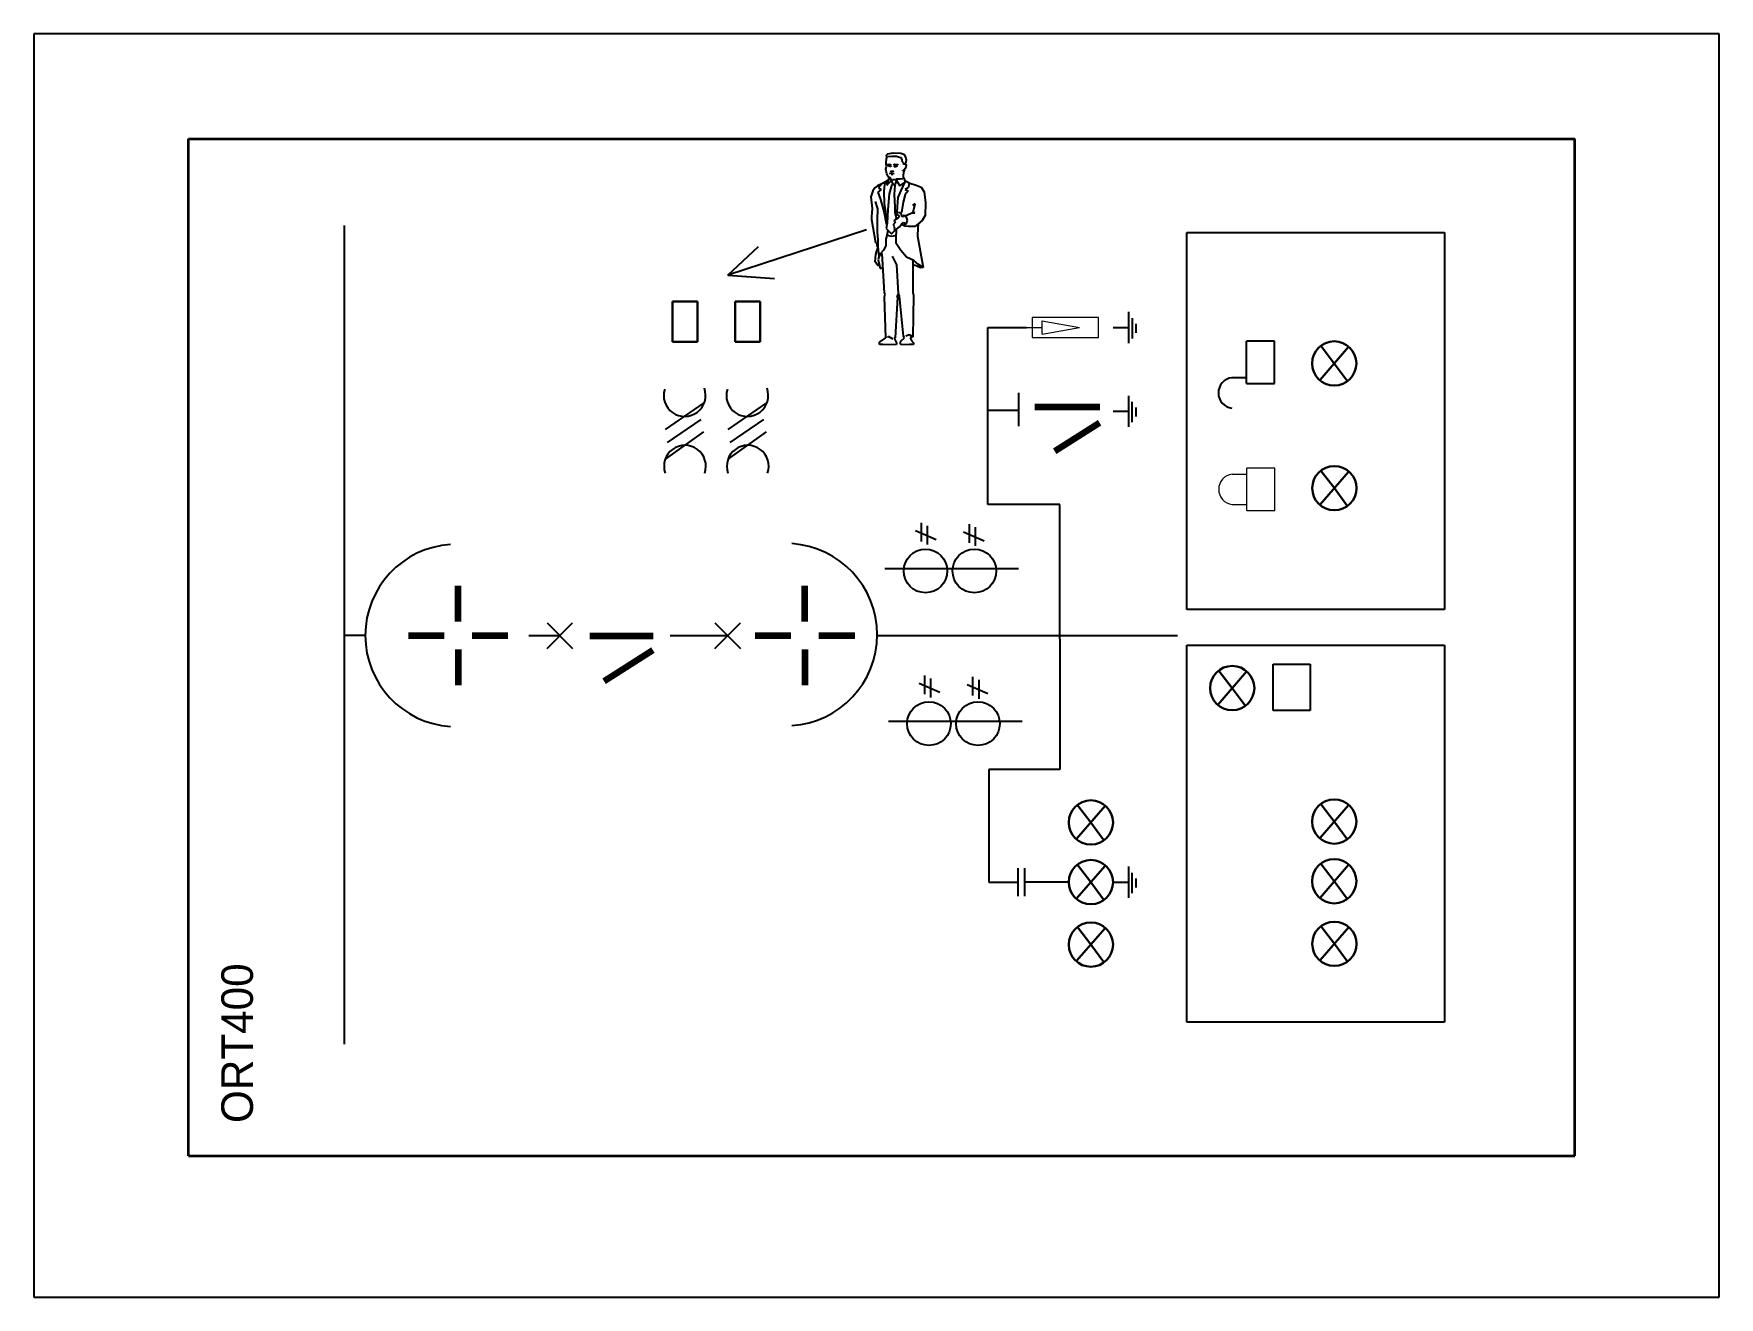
# Model space of a CAD drawing. Header units: millimetres. Extents: x 0 to 1600, y 0 to 1200.
import ezdxf

# ---------------------------------------------------------------- set-up
doc = ezdxf.new("R2010")
doc.units = ezdxf.units.MM
doc.layers.add('6-家具-143', color=143, linetype='Continuous')
doc.layers.add('TOPOVERLAY', color=2, linetype='Continuous')

msp = doc.modelspace()

# ---------------------------------------------------------------- linework, layer by layer
for p, q in [((1600, 1200), (0, 1200)), ((0, 1200), (0, 0)), ((1600, 0), (1600, 1200)), ((790.6, 1013.7), (659, 970.8)), ((659, 970.8), (688, 997.8)), ((659, 970.8), (703.2, 967.4)), ((0, 0), (1600, 0))]:
    msp.add_line(p, q)
at = {"color": 5, "lineweight": 35}
for p, q in [((146.9, 134.2), (146.9, 1100.2)), ((146.9, 1100.2), (1462.9, 1100.2)), ((1462.9, 134.2), (1462.9, 1100.2)), ((146.9, 134.2), (1462.9, 134.2))]:
    msp.add_line(p, q, dxfattribs=at)
at = {"color": 56}
for p, q in [((295, 240.3), (295, 1017.9)), ((1039.5, 906.1), (1039.5, 935.8)), ((1042.9, 910.6), (1042.9, 929.9)), ((905.6, 752.8), (905.6, 921)), ((905.6, 921), (942.3, 921)), ((1024.6, 921.1), (1039.4, 921.1)), ((1046.6, 916), (1046.6, 924.6)), ((935, 827.3), (935, 858.8)), ((1039.4, 826.5), (1039.4, 856.1)), ((1042.7, 831), (1042.7, 850.3)), ((935, 842.1), (905.6, 842.1)), ((1024.5, 841.5), (1039.3, 841.5)), ((1046.5, 836.4), (1046.5, 844.9)), ((974, 752.8), (905.6, 752.8)), ((974, 625.1), (974, 752.8)), ((487.3, 616.3), (511.5, 640.4)), ((487.3, 640.4), (511.5, 616.3)), ((646.6, 640.5), (670.9, 616.3)), ((646.6, 616.3), (670.9, 640.5)), ((314.7, 628.4), (295, 628.4)), ((470.1, 628.4), (499.4, 628.4)), ((604.2, 628.4), (658.8, 628.4)), ((800.6, 628.4), (1085.7, 628.4)), ((974, 625.1), (974, 501.2)), ((974, 501.2), (906.5, 501.2)), ((906.5, 501.2), (906.5, 394.2)), ((934.5, 380.9), (934.5, 407.5)), ((940.8, 380.9), (940.8, 407.5)), ((1039.4, 379.4), (1039.4, 409)), ((1042.7, 383.9), (1042.7, 403.2)), ((906.5, 394.2), (934.5, 394.2)), ((982.4, 394.3), (940.8, 394.3)), ((1024.5, 394.3), (1039.3, 394.3)), ((1046.5, 389.2), (1046.5, 397.8))]:
    msp.add_line(p, q, dxfattribs=at)
at = {"color": 252}
for p, q in [((1094.6, 653.1), (1094.6, 1011.1)), ((1094.6, 1011.1), (1339.2, 1011.1)), ((1339.2, 1011.1), (1339.2, 653.1)), ((636.2, 849.3), (599.4, 824.1)), ((695.7, 849.3), (658.9, 824.1)), ((601.7, 811.7), (633.5, 833.6)), ((661.2, 811.7), (693, 833.6)), ((599.8, 796), (636.1, 821.9)), ((659.3, 796), (695.6, 821.9)), ((837, 728.1), (856.6, 719.7)), ((842.7, 717.7), (842.7, 735.5)), ((848.3, 714.8), (848.3, 732.5)), ((882.6, 726.9), (902.2, 718.4)), ((888.3, 716.4), (888.3, 734.2)), ((893.9, 713.5), (893.9, 731.3)), ((808, 692.1), (934.9, 692.1)), ((1339.2, 653.1), (1094.6, 653.1)), ((1094.6, 261.3), (1094.6, 619.2)), ((1094.6, 619.2), (1339.2, 619.2)), ((1339.2, 619.2), (1339.2, 261.3)), ((1176.4, 557.2), (1176.4, 601.3)), ((1176.4, 601.3), (1211.7, 601.3)), ((1211.7, 601.3), (1211.7, 557.2)), ((840.4, 583.1), (860, 574.7)), ((846, 572.7), (846, 590.4)), ((851.7, 569.7), (851.7, 587.5)), ((886, 581.9), (905.6, 573.4)), ((891.6, 571.4), (891.6, 589.2)), ((897.3, 568.5), (897.3, 586.3)), ((811.4, 547.1), (938.3, 547.1)), ((1211.7, 557.2), (1176.4, 557.2)), ((1339.2, 261.3), (1094.6, 261.3))]:
    msp.add_line(p, q, dxfattribs=at)
at = {"color": 250, "lineweight": 30}
for p, q in [((606.3, 907.5), (606.3, 945.8)), ((606.3, 945.8), (630.2, 945.8)), ((630.2, 945.8), (630.2, 907.5)), ((630.2, 907.5), (606.3, 907.5)), ((1234.6, 768.4), (1222, 784.7)), ((1221.1, 752.8), (1248.1, 783.9)), ((1234.6, 768.4), (1246.8, 751.7)), ((1124.2, 563), (1151.2, 594.2)), ((1137.7, 578.6), (1125.1, 594.9)), ((1137.7, 578.6), (1149.9, 562)), ((990, 435.4), (1017, 466.6)), ((1003.5, 451), (990.9, 467.4)), ((1221, 436.2), (1248, 467.3)), ((1234.5, 451.8), (1222, 468.1)), ((1003.5, 451), (1015.6, 434.4)), ((1234.5, 451.8), (1246.7, 435.1)), ((990, 378.8), (1017, 409.9)), ((1003.5, 394.3), (990.9, 410.7)), ((1221, 379.5), (1248, 410.7)), ((1234.5, 395.1), (1222, 411.4)), ((1003.5, 394.3), (1015.6, 377.7)), ((1234.5, 395.1), (1246.7, 378.5)), ((1234.6, 335.7), (1222, 352)), ((990, 319.4), (1017, 350.5)), ((1003.5, 334.9), (991, 351.3)), ((1221.1, 320.1), (1248.1, 351.3)), ((1003.5, 334.9), (1015.7, 318.3)), ((1234.6, 335.7), (1246.8, 319.1))]:
    msp.add_line(p, q, dxfattribs=at)
at = {"color": 1, "lineweight": 30}
for p, q in [((665.9, 907.5), (665.9, 945.8)), ((665.9, 945.8), (689.7, 945.8)), ((689.7, 945.8), (689.7, 907.5)), ((689.7, 907.5), (665.9, 907.5)), ((1221, 871.3), (1248, 902.5)), ((1234.5, 886.9), (1222, 903.2)), ((1234.5, 886.9), (1246.7, 870.3)), ((950.3, 845.6), (1012, 845.6))]:
    msp.add_line(p, q, dxfattribs=at)
at = {"color": 56, "lineweight": 20}
for p, q in [((1010.8, 930.6), (947.7, 930.6)), ((947.7, 930.6), (947.7, 911.4)), ((1010.8, 911.4), (1010.8, 930.6)), ((942.3, 921), (957.1, 921)), ((957.1, 914.6), (957.1, 927.3)), ((957.1, 927.3), (992.8, 921)), ((957.1, 914.6), (992.8, 921)), ((947.7, 911.4), (1010.8, 911.4))]:
    msp.add_line(p, q, dxfattribs=at)
at = {"color": 88}
for p, q in [((1151.2, 867.7), (1151.2, 907.9)), ((1177.9, 907.9), (1151.2, 907.9)), ((1177.9, 867.7), (1177.9, 907.9)), ((1137.4, 873.4), (1151.2, 873.4)), ((1151.2, 867.7), (1177.9, 867.7))]:
    msp.add_line(p, q, dxfattribs=at)
at = {"color": 250, "lineweight": 100}
for p, q in [((950.3, 845.6), (1012, 845.6)), ((355.7, 628.4), (389.6, 628.4)), ((369.4, 628.4), (389.6, 628.4)), ((416.2, 628.4), (439.3, 628.4)), ((416.2, 628.4), (450.1, 628.4)), ((527.9, 628.3), (588, 628.3)), ((527.9, 628.3), (588, 628.3)), ((684.9, 628.4), (718.8, 628.4)), ((698.6, 628.4), (718.8, 628.4)), ((745.4, 628.4), (779.3, 628.4)), ((745.4, 628.4), (768.5, 628.4))]:
    msp.add_line(p, q, dxfattribs=at)
at = {"color": 3, "lineweight": 30}
msp.add_line((969.3, 803.5), (1011.7, 830.5), dxfattribs=at)
at = {"color": 3, "lineweight": 100}
msp.add_line((969.3, 803.5), (1011.7, 830.5), dxfattribs=at)
at = {"color": 18, "lineweight": 0}
for p, q in [((1151.5, 747.3), (1151.5, 787.4)), ((1178.2, 787.4), (1151.5, 787.4)), ((1178.2, 747.3), (1178.2, 787.4)), ((1137.7, 781.7), (1151.5, 781.7)), ((1137.7, 753), (1151.5, 753)), ((1151.5, 747.3), (1178.2, 747.3))]:
    msp.add_line(p, q, dxfattribs=at)
at = {"color": 1, "lineweight": 30}
msp.add_circle((1234.5, 886.9), 21, dxfattribs=at)
at = {"color": 250, "lineweight": 30}
for centre in [(1234.6, 768.4), (1137.7, 578.6), (1003.5, 451), (1234.5, 451.8), (1234.5, 395.1), (1003.5, 394.3), (1003.5, 334.9), (1234.6, 335.7)]:
    msp.add_circle(centre, 21, dxfattribs=at)
at = {"color": 252}
for centre in [(846.5, 689.8), (892.9, 689.8), (849.8, 544.8), (896.3, 544.8)]:
    msp.add_circle(centre, 20.7, dxfattribs=at)
at = {"color": 88}
msp.add_arc((1139, 858.9), 14.5, 96.3558, 263.6442, dxfattribs=at)
at = {"color": 252}
for centre, start, end in [((617.9, 856.4), 162.0487, 20.1121), ((677.4, 856.4), 162.0487, 20.1121), ((618.2, 789.2), 340.9683, 199.0317), ((677.8, 789.2), 340.9683, 199.0317)]:
    msp.add_arc(centre, 19.9, start, end, dxfattribs=at)
at = {"color": 18, "lineweight": 0}
msp.add_arc((1139.3, 767.3), 14.5, 96.3558, 263.6442, dxfattribs=at)
at = {"color": 56}
for centre, start, end in [((401.3, 628.5), 93.7682, 266.2318), ((714, 629.3), 273.7682, 86.2318)]:
    msp.add_arc(centre, 86.6, start, end, dxfattribs=at)
at = {"layer": '6-家具-143', "color": 143}
for p, q in [((808.9, 1071.3), (809.6, 1074.2)), ((809.1, 1078.3), (809.8, 1082.6)), ((809.1, 1075.5), (809.1, 1078.3)), ((809.6, 1074.2), (809.1, 1075.5)), ((809.6, 1084.7), (810.9, 1086)), ((809.8, 1082.6), (809.6, 1084.7)), ((809.7, 1075.7), (811.9, 1076.2)), ((810, 1082.8), (810.6, 1083.5)), ((810.4, 1074.9), (812.5, 1075)), ((810.6, 1083.5), (814.5, 1083.7)), ((810.9, 1086), (815.9, 1086.9)), ((812.6, 1074), (810.9, 1074.4)), ((811.6, 1074.6), (812.2, 1074.8)), ((811.9, 1076.2), (814, 1075.4)), ((812.2, 1074.8), (812.7, 1074.1)), ((812.5, 1075), (814, 1074.4)), ((813.7, 1073.9), (812.6, 1074)), ((814, 1074.4), (813.7, 1073.9)), ((814.5, 1083.7), (818.9, 1083.6)), ((815.9, 1086.9), (823.1, 1086.5)), ((816.1, 1075.3), (817.3, 1076.2)), ((817, 1074.9), (816.3, 1074.4)), ((816.3, 1074.4), (816.7, 1073.9)), ((816.7, 1073.9), (818, 1073.8)), ((818.6, 1075.1), (817, 1074.9)), ((817, 1074), (817.5, 1074.5)), ((817.3, 1076.2), (820.2, 1075.9)), ((817.5, 1074.5), (818.3, 1074.2)), ((818, 1073.8), (819.8, 1074.4)), ((819.8, 1075), (818.6, 1075.1)), ((818.9, 1083.6), (821, 1083.2)), ((820.2, 1075.9), (820.7, 1075.2)), ((821, 1083.2), (823, 1082.4)), ((823, 1082.4), (824, 1080.3)), ((823.1, 1086.5), (825.9, 1085.7)), ((824, 1080.3), (824.4, 1078.3)), ((824.4, 1078.3), (825.4, 1077.4)), ((825.4, 1077.4), (825.4, 1076.6)), ((825.4, 1076.6), (825.8, 1076.4)), ((825.8, 1075.6), (826.3, 1076.3)), ((825.9, 1085.7), (827.4, 1083.1)), ((826.3, 1076.3), (827.1, 1076.6)), ((827.8, 1078), (827.1, 1076.7)), ((827.1, 1076.6), (827.8, 1075.9)), ((827.9, 1073.2), (827.3, 1071.9)), ((827.4, 1083.1), (828.2, 1080.3)), ((828.2, 1080.3), (827.8, 1078)), ((827.8, 1075.9), (828.2, 1075)), ((828.2, 1075), (827.9, 1073.2)), ((805.8, 1057.6), (801, 1055.6)), ((804.9, 1057.2), (801.9, 1053.7)), ((810.8, 1060.6), (805.8, 1057.6)), ((807.6, 1056.7), (806.9, 1050.1)), ((809.9, 1059.4), (807.6, 1056.7)), ((809.9, 1066.9), (808.9, 1071.3)), ((811.1, 1064.5), (809.9, 1066.9)), ((811.3, 1062.2), (809.9, 1056.3)), ((809.9, 1056.3), (813.6, 1060.1)), ((812.2, 1063.3), (811.1, 1064.5)), ((812, 1062.6), (811.3, 1062.2)), ((812.8, 1062.6), (812, 1062.6)), ((814.7, 1056.9), (812, 1048)), ((812.2, 1062.3), (812.1, 1062)), ((812.1, 1062), (814.2, 1061.7)), ((813.1, 1063.1), (812.2, 1063.3)), ((812.4, 1067.1), (814, 1067.6)), ((813.1, 1069.7), (813.4, 1069.3)), ((813.8, 1062.1), (813.1, 1063.1)), ((813.4, 1069.3), (815.4, 1069.4)), ((813.6, 1060.1), (815.2, 1061.6)), ((813.8, 1066.5), (815.4, 1066.4)), ((814, 1067.6), (814.9, 1067.5)), ((814.1, 1060.1), (815.5, 1057)), ((814.9, 1067.5), (816.8, 1067.2)), ((815.2, 1061.6), (818.3, 1061.5)), ((815.4, 1069.4), (816.5, 1069.8)), ((815.5, 1057), (816.2, 1056.5)), ((816.2, 1056.5), (817.9, 1057.1)), ((817.5, 1056.2), (816.8, 1047.3)), ((817.9, 1057.1), (819, 1059.8)), ((818.3, 1061.5), (822.3, 1055.6)), ((822.4, 1061.8), (818.8, 1061.8)), ((822.3, 1055.6), (825.4, 1057.7)), ((825.4, 1062.3), (822.4, 1061.8)), ((827, 1059.2), (823.1, 1051.2)), ((825.1, 1069.7), (824.9, 1070.2)), ((825.6, 1069.9), (825.1, 1069.7)), ((825.1, 1062.8), (825.4, 1062.3)), ((825.4, 1064.9), (825.2, 1062.8)), ((825.7, 1068.6), (825.4, 1064.9)), ((825.4, 1057.7), (827.3, 1058.9)), ((826.5, 1062.9), (825.5, 1062.8)), ((826.3, 1070.8), (825.6, 1069.9)), ((826.7, 1071), (825.7, 1068.6)), ((827.3, 1071.9), (826.3, 1070.8)), ((826.8, 1060.8), (826.5, 1062.9)), ((827.3, 1058.9), (826.8, 1060.8)), ((827.5, 1060.3), (831.6, 1058.1)), ((830.9, 1057.4), (830.2, 1053.5)), ((831.6, 1058.1), (837.5, 1056)), ((837.5, 1056), (842.3, 1054.4)), ((796.4, 1050.8), (794.6, 1045.1)), ((794.6, 1045.1), (795.8, 1034.1)), ((798.5, 1053.7), (796.4, 1050.8)), ((801, 1055.6), (798.5, 1053.7)), ((801.2, 1033.7), (799, 1040.5)), ((804.4, 1051.9), (801.2, 1049.6)), ((801.2, 1049.6), (803.7, 1042.6)), ((801.9, 1053.7), (804.4, 1051.9)), ((803.7, 1042.6), (807.2, 1030)), ((806.9, 1050.1), (807.4, 1038.9)), ((812, 1048), (810.8, 1033.2)), ((816.8, 1047.3), (817.3, 1035.6)), ((820.2, 1044.4), (819.5, 1035.5)), ((823.1, 1051.2), (820.2, 1044.4)), ((825.4, 1040.1), (823.8, 1030.3)), ((827.2, 1047.4), (825.4, 1040.1)), ((830.2, 1053.5), (827.2, 1051.9)), ((827.2, 1051.9), (830, 1050.8)), ((830, 1050.8), (827.2, 1047.4)), ((842.3, 1054.4), (845.2, 1049.9)), ((845.2, 1049.9), (846.6, 1039.4)), ((795.8, 1034.1), (795.1, 1026.2)), ((795.1, 1026.2), (795.3, 1023.7)), ((800.8, 1023.2), (801.2, 1033.7)), ((807.2, 1030), (809.2, 1020.2)), ((807.4, 1038.9), (809.7, 1023)), ((810.8, 1033.2), (810.1, 1020.2)), ((820.2, 1024.8), (817, 1022.8)), ((817.3, 1035.6), (817.5, 1030.4)), ((817.5, 1030.4), (818.7, 1025)), ((819.6, 1030.2), (819, 1029.3)), ((819, 1029.3), (819.4, 1028.3)), ((819.5, 1035.5), (819.2, 1030.7)), ((819.4, 1028.3), (820.9, 1027.6)), ((821.4, 1029.8), (819.6, 1030.2)), ((821.8, 1026.5), (820.2, 1024.8)), ((820.9, 1027.6), (821.8, 1026.5)), ((822.6, 1029.8), (821.4, 1029.8)), ((823.8, 1028.4), (822.6, 1029.8)), ((824.8, 1026.2), (823.8, 1028.4)), ((825.7, 1026.1), (824.8, 1026.2)), ((825.2, 1027.3), (828.8, 1027.8)), ((826.5, 1027.1), (825.2, 1027.3)), ((828.6, 1025.9), (826.5, 1027.1)), ((829.3, 1023), (828.6, 1025.9)), ((828.8, 1027.8), (833.6, 1030)), ((833.6, 1030), (836.4, 1030)), ((836.6, 1038.5), (834.1, 1036.9)), ((834.8, 1030.5), (836.6, 1038.5)), ((836.4, 1030), (834.8, 1030.5)), ((846.2, 1027.3), (843.2, 1022.5)), ((846.6, 1039.4), (846.2, 1027.3)), ((795.3, 1023.7), (799.2, 1001.6)), ((800.8, 1017.1), (800.8, 1023.2)), ((800.8, 1011.4), (800.8, 1017.1)), ((801.5, 1004.5), (800.8, 1011.4)), ((809.7, 1008.4), (808.8, 1005)), ((810.1, 1020.2), (809.2, 1015)), ((809.2, 1020.2), (809.7, 1018)), ((809.2, 1015), (814.2, 1009.8)), ((810.8, 1013.2), (809.7, 1008.4)), ((810.1, 1008.6), (813.8, 1007.7)), ((813.8, 1007.7), (818.3, 1008.4)), ((814.2, 1009.8), (817.9, 1013.6)), ((818, 1021.1), (816.1, 1019.2)), ((816.1, 1019.2), (816.2, 1018.4)), ((816.2, 1018.4), (816.8, 1017.9)), ((816.8, 1017.9), (816.2, 1016.9)), ((816.2, 1016.9), (817, 1016.1)), ((817, 1022.8), (816.7, 1021.4)), ((816.7, 1021.4), (818, 1021.1)), ((817, 1016.1), (816.7, 1014.7)), ((816.7, 1014.7), (817.4, 1013.8)), ((817.4, 1013.8), (819, 1014.3)), ((818.6, 1006.8), (819, 1013.4)), ((819, 1014.3), (821.9, 1016.6)), ((821.9, 1016.6), (823.6, 1019.2)), ((823.6, 1019.2), (825.7, 1020.6)), ((827, 1017.1), (824.5, 1018.4)), ((825.7, 1020.6), (827.7, 1020.1)), ((826.3, 1018.7), (828.4, 1019.8)), ((830.4, 1016.8), (827, 1017.1)), ((828.4, 1019.8), (829.3, 1023)), ((836.4, 1016.8), (830.4, 1016.8)), ((839.3, 1019.1), (836.4, 1016.8)), ((839.3, 1015.7), (838.9, 1007.7)), ((843.2, 1022.5), (839.3, 1019.1)), ((839.5, 1018.7), (839.3, 1015.7)), ((799.2, 1001.6), (800.1, 1001.1)), ((800, 993.7), (799.2, 990.2)), ((801.4, 996.9), (800, 993.7)), ((800.1, 1001.1), (800.6, 997.2)), ((800.6, 997.2), (801.2, 997.2)), ((801.2, 997.2), (801.9, 997.2)), ((801.5, 997.5), (801.5, 1004.5)), ((802.4, 988.6), (801.5, 997.5)), ((806.5, 994.3), (804, 991.5)), ((808.8, 998.6), (806.5, 994.3)), ((808.8, 1005), (808.8, 998.6)), ((818.8, 1000.7), (818.6, 1006.8)), ((823.1, 994), (818.8, 1000.7)), ((828.6, 987.7), (823.1, 994)), ((838.9, 1007.7), (844.3, 977.9)), ((799.2, 990.2), (798.3, 983.4)), ((798.3, 983.4), (799.1, 983.2)), ((799.1, 983.2), (799.6, 981.7)), ((799.6, 981.7), (800.5, 981.6)), ((800.5, 981.6), (800.7, 980.6)), ((800.7, 980.6), (802.4, 980)), ((802.1, 988.1), (801.7, 985.2)), ((801.7, 985.2), (802.8, 979.9)), ((804, 991.5), (802.1, 988.1)), ((802.8, 979.9), (803.5, 977)), ((803.5, 977), (806, 977.9)), ((807.7, 953.9), (805.3, 991.2)), ((819.4, 980.6), (815.2, 988.6)), ((821, 953.4), (819.4, 980.6)), ((835.4, 984.7), (828.6, 987.7)), ((834.4, 985.4), (834.4, 954.5)), ((837.7, 979.7), (834.5, 980.4)), ((840, 980.8), (835.4, 984.7)), ((841.8, 977.6), (837.7, 979.7)), ((843.4, 978.6), (840, 980.8)), ((844.3, 977.9), (841.8, 977.6)), ((808.2, 952.6), (807.7, 953.9)), ((807.7, 950.2), (808.2, 952.6)), ((809, 911.1), (807.7, 950.2)), ((820, 949.9), (817.8, 911.1)), ((820.5, 952.9), (819.4, 950.2)), ((819.4, 950.2), (820, 949.9)), ((821.8, 950.7), (821, 953.4)), ((825.6, 912.7), (821.8, 950.7)), ((834.4, 954.5), (835.2, 951.5)), ((835.2, 951.5), (834.6, 912.1)), ((810.6, 911.6), (811.2, 912.9)), ((811.2, 912.9), (814.9, 910.5)), ((826.6, 911.3), (825.6, 912.7)), ((827.7, 913.2), (830.9, 914.3)), ((830.9, 914.3), (833.6, 912.7)), ((834.6, 912.1), (832, 911.3)), ((802.9, 907.1), (809, 911.1)), ((802.9, 904.7), (802.9, 907.1)), ((806.1, 904.7), (802.9, 904.7)), ((811.2, 904.4), (806.1, 904.7)), ((818.9, 904.9), (811.2, 904.4)), ((814.9, 910.5), (815.4, 910.5)), ((817.8, 911.1), (816.8, 910.8)), ((816.8, 910.8), (818.9, 906.5)), ((818.9, 906.5), (818.9, 904.9)), ((822.4, 906.5), (823.4, 908.4)), ((823.4, 904.4), (822.4, 906.5)), ((823.4, 908.4), (826.6, 911.3)), ((831.2, 904.7), (823.4, 904.4)), ((835.2, 904.9), (831.2, 904.7)), ((832, 911.3), (833.6, 908.1)), ((833.6, 908.1), (835.2, 906.5)), ((835.2, 906.5), (835.2, 904.9))]:
    msp.add_line(p, q, dxfattribs=at)
at = {"layer": 'TOPOVERLAY', "color": 250, "linetype": 'Continuous', "lineweight": 100}
for p, q in [((402.9, 641.7), (402.9, 675.6)), ((732.1, 641.7), (732.1, 675.6)), ((402.9, 615.1), (402.9, 581.2)), ((541.4, 585.1), (587.6, 614.5)), ((541.4, 585.1), (587.6, 614.5)), ((732.1, 615.1), (732.1, 581.2))]:
    msp.add_line(p, q, dxfattribs=at)

# ---------------------------------------------------------------- texts
at = {"insert": (178.1, 165.5), "char_height": 30, "width": 3011.936, "attachment_point": 1, "rotation": 90}
msp.add_mtext('ORT400', dxfattribs=at)

doc.saveas('drawing.dxf')
